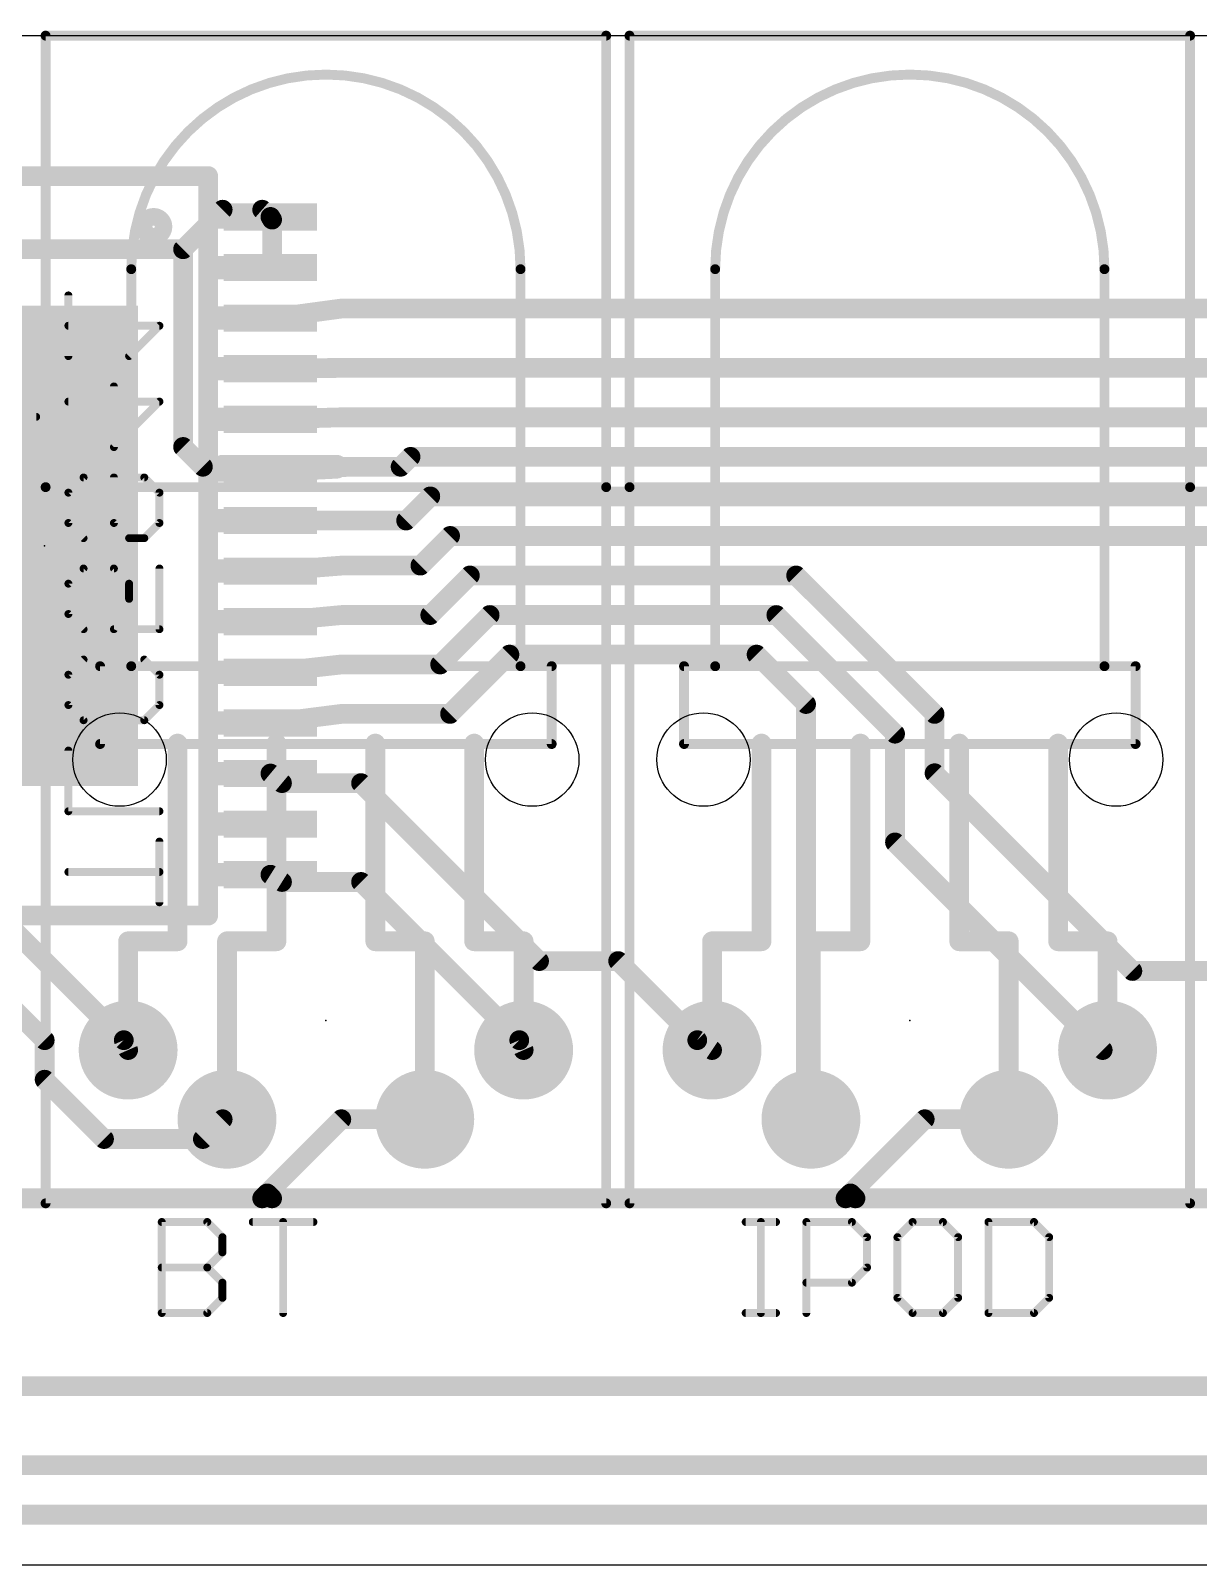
# Model space of a CAD drawing. Extents: x 0 to 68, y -7 to 12.8.
# Drawn here: x 24.46 to 39.46, y -7 to 12.71 of the extents above; entities that cross this region are included whole.
import ezdxf

# ---------------------------------------------------------------- set-up
doc = ezdxf.new("R2010")
doc.units = 0
for name, color, linetype in [('16', 175, 'CONTINUOUS'), ('17', 82, 'CONTINUOUS'), ('20', 7, 'CONTINUOUS'), ('21', 253, 'CONTINUOUS'), ('22', 253, 'CONTINUOUS'), ('23', 7, 'CONTINUOUS'), ('24', 7, 'CONTINUOUS'), ('26', 253, 'CONTINUOUS'), ('28', 253, 'CONTINUOUS'), ('52', 253, 'CONTINUOUS')]:
    doc.layers.add(name, color=color, linetype=linetype)

# ---------------------------------------------------------------- blocks, each defined once
blk = doc.blocks.new('ROUNDP')
at = {"const_width": 0.5}
blk.add_lwpolyline([(0, -0.25, 1), (0, 0.25, 1), (0, -0.25)], format="xyb", dxfattribs=at)
blk = doc.blocks.new('RECT')
blk.add_solid([(-0.5, -0.5), (0.5, -0.5), (-0.5, 0.5), (0.5, 0.5)])

msp = doc.modelspace()

# ---------------------------------------------------------------- linework, layer by layer
at = {"layer": '16'}
for points, const_width in [([(26.924, 10.414), (26.416, 9.906)], 0.254), ([(26.924, 10.321), (26.831, 10.321)], 0.3048), ([(27.538, 10.321), (26.924, 10.321)], 0.3048), ([(26.924, 10.414), (26.924, 10.321)], 0.254), ([(27.432, 10.414), (27.538, 10.321)], 0.254), ([(27.559, 10.287), (27.538, 10.321)], 0.254), ([(27.559, 10.287), (27.559, 9.779)], 0.254), ([(23.622, 9.906), (26.416, 9.906)], 0.254), ([(26.416, 9.906), (26.416, 7.366)], 0.254), ([(27.559, 9.779), (27.538, 9.671)], 0.254), ([(28.448, 9.144), (27.538, 9.021)], 0.254), ([(49.53, 9.144), (28.448, 9.144)], 0.254), ([(28.448, 8.382), (27.538, 8.371)], 0.254), ([(49.149, 8.382), (28.448, 8.382)], 0.254), ([(28.448, 7.747), (27.538, 7.721)], 0.254), ([(48.641, 7.747), (28.448, 7.747)], 0.254), ([(26.416, 7.366), (26.67, 7.112)], 0.254), ([(29.21, 7.112), (29.337, 7.239)], 0.254), ([(29.337, 7.239), (45.212, 7.239)], 0.254), ([(26.67, 7.112), (26.924, 7.112)], 0.254), ([(26.924, 7.112), (28.386, 7.112)], 0.3048), ([(28.386, 7.112), (27.538, 7.071)], 0.3048), ([(28.575, 7.112), (27.538, 7.071)], 0.254), ([(28.575, 7.112), (29.21, 7.112)], 0.254), ([(29.281, 6.421), (29.591, 6.731)], 0.254), ([(29.591, 6.731), (40.513, 6.731)], 0.254), ([(27.538, 6.421), (29.281, 6.421)], 0.254), ([(29.845, 6.223), (29.464, 5.842)], 0.254), ([(40.259, 6.223), (29.845, 6.223)], 0.254), ([(28.448, 5.842), (27.538, 5.771)], 0.254), ([(29.464, 5.842), (28.448, 5.842)], 0.254), ([(30.099, 5.715), (29.591, 5.207)], 0.254), ([(34.29, 5.715), (30.099, 5.715)], 0.254), ([(36.068, 3.937), (34.29, 5.715)], 0.254), ([(28.448, 5.207), (27.538, 5.121)], 0.254), ([(29.591, 5.207), (28.448, 5.207)], 0.254), ([(30.353, 5.207), (29.718, 4.572)], 0.254), ([(34.036, 5.207), (30.353, 5.207)], 0.254), ([(35.56, 3.683), (34.036, 5.207)], 0.254), ([(30.607, 4.699), (29.845, 3.937)], 0.254), ([(33.782, 4.699), (30.607, 4.699)], 0.254), ([(34.417, 4.064), (33.782, 4.699)], 0.254), ([(28.448, 4.572), (27.538, 4.471)], 0.254), ([(29.718, 4.572), (28.448, 4.572)], 0.254), ([(34.417, -0.889), (34.417, 4.064)], 0.254), ([(28.448, 3.937), (27.538, 3.821)], 0.254), ([(29.845, 3.937), (28.448, 3.937)], 0.254), ([(36.068, 3.175), (36.068, 3.937)], 0.254), ([(35.56, 2.286), (35.56, 3.683)], 0.254), ([(27.686, 3.048), (27.538, 3.171)], 0.254), ([(28.702, 3.048), (27.686, 3.048)], 0.254), ([(30.988, 0.762), (28.702, 3.048)], 0.254), ([(38.608, 0.635), (36.068, 3.175)], 0.254), ([(38.227, -0.381), (35.56, 2.286)], 0.254), ([(27.686, 1.778), (27.538, 1.871)], 0.254), ([(28.702, 1.778), (27.686, 1.778)], 0.254), ([(30.734, -0.254), (28.702, 1.778)], 0.254), ([(25.654, -0.254), (24.13, 1.27)], 0.254), ([(24.638, -0.254), (23.622, 0.762)], 0.254), ([(32.004, 0.762), (30.988, 0.762)], 0.254), ([(33.02, -0.254), (32.004, 0.762)], 0.254), ([(39.624, 0.635), (38.608, 0.635)], 0.254), ([(24.638, -0.762), (24.638, -0.254)], 0.254), ([(25.654, -0.254), (25.71, -0.381)], 0.254), ([(30.734, -0.254), (30.79, -0.381)], 0.254), ([(33.02, -0.254), (33.21, -0.381)], 0.254), ([(38.227, -0.381), (38.29, -0.381)], 0.254), ([(25.4, -1.524), (24.638, -0.762)], 0.254), ([(34.544, -1.27), (34.417, -0.889)], 0.254), ([(26.924, -1.27), (26.67, -1.524)], 0.254), ([(26.924, -1.27), (26.98, -1.27)], 0.254), ([(27.4955, -2.2225), (28.448, -1.27)], 0.254), ([(28.448, -1.27), (29.52, -1.27)], 0.254), ([(34.544, -1.27), (34.48, -1.27)], 0.254), ([(34.9885, -2.2225), (35.941, -1.27)], 0.254), ([(35.941, -1.27), (37.02, -1.27)], 0.254), ([(26.67, -1.524), (25.4, -1.524)], 0.254), ([(21.082, -2.286), (27.432, -2.286)], 0.254), ([(27.432, -2.286), (27.4955, -2.2225)], 0.254), ([(27.559, -2.286), (27.4955, -2.2225)], 0.254), ([(27.559, -2.286), (34.925, -2.286)], 0.254), ([(34.925, -2.286), (34.9885, -2.2225)], 0.254), ([(35.052, -2.286), (34.9885, -2.2225)], 0.254), ([(35.052, -2.286), (42.418, -2.286)], 0.254), ([(13.335, -4.699), (50.927, -4.699)], 0.254), ([(51.308, -5.715), (10.795, -5.715)], 0.254), ([(7.366, -6.35), (51.435, -6.35)], 0.254)]:
    msp.add_lwpolyline(points, dxfattribs=dict(at, const_width=const_width))
for points, const_width in [([(26.831, 10.3972, 1), (26.831, 10.2448)], 0.1524), ([(26.924, 10.3972, 1), (26.924, 10.2448)], 0.1524), ([(26.9875, 10.414, 1), (26.8605, 10.414)], 0.127), ([(26.9689, 10.3691, 1), (26.8791, 10.4589)], 0.127), ([(26.924, 10.2448, 1), (26.924, 10.3972)], 0.1524), ([(27.4739, 10.4617, 1), (27.3901, 10.3663)], 0.127), ([(27.538, 10.2448, 1), (27.538, 10.3972)], 0.1524), ([(26.8605, 10.321, 1), (26.9875, 10.321)], 0.127), ([(27.592, 10.3544, 1), (27.484, 10.2876)], 0.127), ([(27.6225, 10.287, 1), (27.4955, 10.287)], 0.127), ([(27.4961, 10.2733, 1), (27.5799, 10.3687)], 0.127), ([(27.505, 10.2536, 1), (27.613, 10.3204)], 0.127), ([(26.4795, 9.906, 1), (26.3525, 9.906)], 0.127), ([(26.3711, 9.9509, 1), (26.4609, 9.8611)], 0.127), ([(26.416, 9.8425, 1), (26.416, 9.9695)], 0.127), ([(27.6213, 9.7669, 1), (27.4967, 9.7911)], 0.127), ([(27.4757, 9.6831, 1), (27.6003, 9.6589)], 0.127), ([(27.4955, 9.779, 1), (27.6225, 9.779)], 0.127), ([(28.448, 9.2075, 1), (28.448, 9.0805)], 0.127), ([(28.4565, 9.0811, 1), (28.4395, 9.2069)], 0.127), ([(27.5295, 9.0839, 1), (27.5465, 8.9581)], 0.127), ([(27.5372, 8.4345, 1), (27.5388, 8.3075)], 0.127), ([(28.448, 8.4455, 1), (28.448, 8.3185)], 0.127), ([(28.4488, 8.3185, 1), (28.4472, 8.4455)], 0.127), ([(27.5362, 7.7845, 1), (27.5398, 7.6575)], 0.127), ([(28.448, 7.8105, 1), (28.448, 7.6835)], 0.127), ([(28.4498, 7.6835, 1), (28.4462, 7.8105)], 0.127), ([(26.4609, 7.4109, 1), (26.3711, 7.3211)], 0.127), ([(26.3525, 7.366, 1), (26.4795, 7.366)], 0.127), ([(29.337, 7.3025, 1), (29.337, 7.1755)], 0.127), ([(29.3819, 7.1941, 1), (29.2921, 7.2839)], 0.127), ([(26.67, 7.1755, 1), (26.67, 7.0485)], 0.127), ([(26.6251, 7.0671, 1), (26.7149, 7.1569)], 0.127), ([(26.924, 7.1882, 1), (26.924, 7.0358)], 0.1524), ([(26.924, 7.0485, 1), (26.924, 7.1755)], 0.127), ([(27.5343, 7.1471, 1), (27.5417, 6.9949)], 0.1524), ([(27.5355, 7.1345, 1), (27.5405, 7.0075)], 0.127), ([(28.3897, 7.0359, 1), (28.3823, 7.1881)], 0.1524), ([(28.386, 7.0358, 1), (28.386, 7.1882)], 0.1524), ([(28.575, 7.1755, 1), (28.575, 7.0485)], 0.127), ([(28.5775, 7.0485, 1), (28.5725, 7.1755)], 0.127), ([(29.1651, 7.1569, 1), (29.2549, 7.0671)], 0.127), ([(29.21, 7.0485, 1), (29.21, 7.1755)], 0.127), ([(29.591, 6.7945, 1), (29.591, 6.6675)], 0.127), ([(29.6359, 6.6861, 1), (29.5461, 6.7759)], 0.127), ([(27.538, 6.4845, 1), (27.538, 6.3575)], 0.127), ([(29.2361, 6.4659, 1), (29.3259, 6.3761)], 0.127), ([(29.281, 6.3575, 1), (29.281, 6.4845)], 0.127), ([(29.845, 6.2865, 1), (29.845, 6.1595)], 0.127), ([(29.8899, 6.1781, 1), (29.8001, 6.2679)], 0.127), ([(28.448, 5.9055, 1), (28.448, 5.7785)], 0.127), ([(28.4529, 5.7787, 1), (28.4431, 5.9053)], 0.127), ([(29.4191, 5.8869, 1), (29.5089, 5.7971)], 0.127), ([(29.464, 5.7785, 1), (29.464, 5.9055)], 0.127), ([(27.5331, 5.8343, 1), (27.5429, 5.7077)], 0.127), ([(30.099, 5.7785, 1), (30.099, 5.6515)], 0.127), ([(30.1439, 5.6701, 1), (30.0541, 5.7599)], 0.127), ([(34.3349, 5.7599, 1), (34.2451, 5.6701)], 0.127), ([(34.29, 5.6515, 1), (34.29, 5.7785)], 0.127), ([(28.448, 5.2705, 1), (28.448, 5.1435)], 0.127), ([(28.454, 5.1438, 1), (28.442, 5.2702)], 0.127), ([(29.591, 5.1435, 1), (29.591, 5.2705)], 0.127), ([(30.353, 5.2705, 1), (30.353, 5.1435)], 0.127), ([(30.3979, 5.1621, 1), (30.3081, 5.2519)], 0.127), ([(34.0809, 5.2519, 1), (33.9911, 5.1621)], 0.127), ([(34.036, 5.1435, 1), (34.036, 5.2705)], 0.127), ([(27.532, 5.1842, 1), (27.544, 5.0578)], 0.127), ([(29.5461, 5.2519, 1), (29.6359, 5.1621)], 0.127), ([(30.607, 4.7625, 1), (30.607, 4.6355)], 0.127), ([(30.6519, 4.6541, 1), (30.5621, 4.7439)], 0.127), ([(33.8269, 4.7439, 1), (33.7371, 4.6541)], 0.127), ([(33.782, 4.6355, 1), (33.782, 4.7625)], 0.127), ([(27.531, 4.5341, 1), (27.545, 4.4079)], 0.127), ([(28.448, 4.6355, 1), (28.448, 4.5085)], 0.127), ([(28.455, 4.5089, 1), (28.441, 4.6351)], 0.127), ([(29.6731, 4.6169, 1), (29.7629, 4.5271)], 0.127), ([(29.718, 4.5085, 1), (29.718, 4.6355)], 0.127), ([(34.4805, 4.064, 1), (34.3535, 4.064)], 0.127), ([(34.3721, 4.0191, 1), (34.4619, 4.1089)], 0.127), ([(27.53, 3.884, 1), (27.546, 3.758)], 0.127), ([(28.448, 4.0005, 1), (28.448, 3.8735)], 0.127), ([(28.456, 3.874, 1), (28.44, 4)], 0.127), ([(29.8001, 3.9819, 1), (29.8899, 3.8921)], 0.127), ([(29.845, 3.8735, 1), (29.845, 4.0005)], 0.127), ([(36.1315, 3.937, 1), (36.0045, 3.937)], 0.127), ([(36.0231, 3.8921, 1), (36.1129, 3.9819)], 0.127), ([(35.6235, 3.683, 1), (35.4965, 3.683)], 0.127), ([(35.5151, 3.6381, 1), (35.6049, 3.7279)], 0.127), ([(27.5786, 3.2198, 1), (27.4974, 3.1222)], 0.127), ([(27.686, 3.1115, 1), (27.686, 2.9845)], 0.127), ([(27.6454, 2.9992, 1), (27.7266, 3.0968)], 0.127), ([(28.7469, 3.0929, 1), (28.6571, 3.0031)], 0.127), ([(28.702, 2.9845, 1), (28.702, 3.1115)], 0.127), ([(36.1129, 3.2199, 1), (36.0231, 3.1301)], 0.127), ([(36.0045, 3.175, 1), (36.1315, 3.175)], 0.127), ([(35.6049, 2.3309, 1), (35.5151, 2.2411)], 0.127), ([(35.4965, 2.286, 1), (35.6235, 2.286)], 0.127), ([(27.5718, 1.9248, 1), (27.5042, 1.8172)], 0.127), ([(27.686, 1.8415, 1), (27.686, 1.7145)], 0.127), ([(27.6522, 1.7242, 1), (27.7198, 1.8318)], 0.127), ([(28.7469, 1.8229, 1), (28.6571, 1.7331)], 0.127), ([(28.702, 1.7145, 1), (28.702, 1.8415)], 0.127), ([(30.988, 0.8255, 1), (30.988, 0.6985)], 0.127), ([(30.9431, 0.7171, 1), (31.0329, 0.8069)], 0.127), ([(32.0489, 0.8069, 1), (31.9591, 0.7171)], 0.127), ([(32.004, 0.6985, 1), (32.004, 0.8255)], 0.127), ([(38.608, 0.6985, 1), (38.608, 0.5715)], 0.127), ([(38.5631, 0.5901, 1), (38.6529, 0.6799)], 0.127), ([(24.7015, -0.254, 1), (24.5745, -0.254)], 0.127), ([(24.5931, -0.2989, 1), (24.6829, -0.2091)], 0.127), ([(25.7121, -0.2284, 1), (25.5959, -0.2796)], 0.127), ([(25.6091, -0.2989, 1), (25.6989, -0.2091)], 0.127), ([(30.7921, -0.2284, 1), (30.6759, -0.2796)], 0.127), ([(30.6891, -0.2989, 1), (30.7789, -0.2091)], 0.127), ([(33.0553, -0.2012, 1), (32.9847, -0.3068)], 0.127), ([(32.9751, -0.2989, 1), (33.0649, -0.2091)], 0.127), ([(25.6519, -0.4066, 1), (25.7681, -0.3554)], 0.127), ([(30.7319, -0.4066, 1), (30.8481, -0.3554)], 0.127), ([(33.1747, -0.4338, 1), (33.2453, -0.3282)], 0.127), ([(38.227, -0.3175, 1), (38.227, -0.4445)], 0.127), ([(38.1821, -0.4259, 1), (38.2719, -0.3361)], 0.127), ([(38.29, -0.4445, 1), (38.29, -0.3175)], 0.127), ([(24.6829, -0.7171, 1), (24.5931, -0.8069)], 0.127), ([(24.5745, -0.762, 1), (24.7015, -0.762)], 0.127), ([(34.4772, -0.8689, 1), (34.3568, -0.9091)], 0.127), ([(34.3535, -0.889, 1), (34.4805, -0.889)], 0.127), ([(26.924, -1.2065, 1), (26.924, -1.3335)], 0.127), ([(26.9689, -1.3149, 1), (26.8791, -1.2251)], 0.127), ([(26.98, -1.3335, 1), (26.98, -1.2065)], 0.127), ([(28.448, -1.2065, 1), (28.448, -1.3335)], 0.127), ([(28.4929, -1.3149, 1), (28.4031, -1.2251)], 0.127), ([(29.52, -1.3335, 1), (29.52, -1.2065)], 0.127), ([(34.48, -1.2065, 1), (34.48, -1.3335)], 0.127), ([(34.544, -1.3335, 1), (34.544, -1.2065)], 0.127), ([(35.941, -1.2065, 1), (35.941, -1.3335)], 0.127), ([(35.9859, -1.3149, 1), (35.8961, -1.2251)], 0.127), ([(37.02, -1.3335, 1), (37.02, -1.2065)], 0.127), ([(34.4838, -1.2901, 1), (34.6042, -1.2499)], 0.127), ([(25.4, -1.4605, 1), (25.4, -1.5875)], 0.127), ([(25.3551, -1.5689, 1), (25.4449, -1.4791)], 0.127), ([(26.6251, -1.4791, 1), (26.7149, -1.5689)], 0.127), ([(26.67, -1.5875, 1), (26.67, -1.4605)], 0.127), ([(27.5404, -2.1776, 1), (27.4506, -2.2674)], 0.127), ([(27.4506, -2.1776, 1), (27.5404, -2.2674)], 0.127), ([(27.432, -2.3495, 1), (27.432, -2.2225)], 0.127), ([(27.5404, -2.2674, 1), (27.4506, -2.1776)], 0.127), ([(27.559, -2.2225, 1), (27.559, -2.3495)], 0.127), ([(35.0334, -2.1776, 1), (34.9436, -2.2674)], 0.127), ([(34.9436, -2.1776, 1), (35.0334, -2.2674)], 0.127), ([(34.925, -2.3495, 1), (34.925, -2.2225)], 0.127), ([(35.0334, -2.2674, 1), (34.9436, -2.1776)], 0.127), ([(35.052, -2.2225, 1), (35.052, -2.3495)], 0.127), ([(27.3871, -2.2411, 1), (27.4769, -2.3309)], 0.127), ([(27.5141, -2.3309, 1), (27.6039, -2.2411)], 0.127), ([(34.8801, -2.2411, 1), (34.9699, -2.3309)], 0.127), ([(35.0071, -2.3309, 1), (35.0969, -2.2411)], 0.127)]:
    msp.add_lwpolyline(points, format="xyb", dxfattribs=dict(at, const_width=const_width))
at = {"layer": '20'}
for p, q in [((0, 12.65), (68, 12.65)), ((68, -7), (0, -7))]:
    msp.add_line(p, q, dxfattribs=at)
for centre in [(25.6, 3.35), (30.9, 3.35), (33.1, 3.35), (38.4, 3.35)]:
    msp.add_circle(centre, 0.6, dxfattribs=at)
at = {"layer": '21'}
for points, const_width in [([(24.65, 12.6818, 1), (24.65, 12.6182)], 0.0635), ([(24.6818, 12.65, 1), (24.6183, 12.65)], 0.0635), ([(31.8818, 12.65, 1), (31.8183, 12.65)], 0.0635), ([(31.85, 12.6182, 1), (31.85, 12.6818)], 0.0635), ([(32.1818, 12.65, 1), (32.1182, 12.65)], 0.0635), ([(32.15, 12.6818, 1), (32.15, 12.6182)], 0.0635), ([(39.3818, 12.65, 1), (39.3182, 12.65)], 0.0635), ([(39.35, 12.6182, 1), (39.35, 12.6818)], 0.0635), ([(30.75, 9.65, 1), (25.75, 9.65)], 0.127), ([(38.25, 9.65, 1), (33.25, 9.65)], 0.127), ([(25.7817, 9.65, 1), (25.7183, 9.65)], 0.0635), ([(25.7183, 9.65, 1), (25.7817, 9.65)], 0.0635), ([(30.7817, 9.65, 1), (30.7183, 9.65)], 0.0635), ([(30.7183, 9.65, 1), (30.7817, 9.65)], 0.0635), ([(33.2818, 9.65, 1), (33.2182, 9.65)], 0.0635), ([(33.2182, 9.65, 1), (33.2818, 9.65)], 0.0635), ([(38.2818, 9.65, 1), (38.2182, 9.65)], 0.0635), ([(38.2182, 9.65, 1), (38.2818, 9.65)], 0.0635), ([(24.65, 6.8818, 1), (24.65, 6.8183)], 0.0635), ([(24.6818, 6.85, 1), (24.6183, 6.85)], 0.0635), ([(31.8818, 6.85, 1), (31.8183, 6.85)], 0.0635), ([(31.85, 6.8183, 1), (31.85, 6.8818)], 0.0635), ([(32.1818, 6.85, 1), (32.1182, 6.85)], 0.0635), ([(32.15, 6.8818, 1), (32.15, 6.8183)], 0.0635), ([(39.3818, 6.85, 1), (39.3182, 6.85)], 0.0635), ([(39.35, 6.8183, 1), (39.35, 6.8818)], 0.0635), ([(24.6183, 6.85, 1), (24.6818, 6.85)], 0.0635), ([(31.8183, 6.85, 1), (31.8818, 6.85)], 0.0635), ([(32.1182, 6.85, 1), (32.1818, 6.85)], 0.0635), ([(39.3182, 6.85, 1), (39.3818, 6.85)], 0.0635), ([(25.3818, 4.55, 1), (25.3183, 4.55)], 0.0635), ([(25.35, 4.5817, 1), (25.35, 4.5183)], 0.0635), ([(25.75, 4.5817, 1), (25.75, 4.5183)], 0.0635), ([(25.7183, 4.55, 1), (25.7817, 4.55)], 0.0635), ([(25.75, 4.5183, 1), (25.75, 4.5817)], 0.0635), ([(30.75, 4.5817, 1), (30.75, 4.5183)], 0.0635), ([(30.7183, 4.55, 1), (30.7817, 4.55)], 0.0635), ([(30.75, 4.5183, 1), (30.75, 4.5817)], 0.0635), ([(31.1818, 4.55, 1), (31.1183, 4.55)], 0.0635), ([(31.15, 4.5183, 1), (31.15, 4.5817)], 0.0635), ([(32.8818, 4.55, 1), (32.8182, 4.55)], 0.0635), ([(32.85, 4.5817, 1), (32.85, 4.5183)], 0.0635), ([(33.25, 4.5817, 1), (33.25, 4.5183)], 0.0635), ([(33.2182, 4.55, 1), (33.2818, 4.55)], 0.0635), ([(33.25, 4.5183, 1), (33.25, 4.5817)], 0.0635), ([(38.25, 4.5817, 1), (38.25, 4.5183)], 0.0635), ([(38.2182, 4.55, 1), (38.2818, 4.55)], 0.0635), ([(38.25, 4.5183, 1), (38.25, 4.5817)], 0.0635), ([(38.6818, 4.55, 1), (38.6182, 4.55)], 0.0635), ([(38.65, 4.5183, 1), (38.65, 4.5817)], 0.0635), ([(25.35, 3.5818, 1), (25.35, 3.5183)], 0.0635), ([(25.3183, 3.55, 1), (25.3818, 3.55)], 0.0635), ([(26.4085, 3.556, 1), (26.2815, 3.556)], 0.127), ([(27.6785, 3.556, 1), (27.5515, 3.556)], 0.127), ([(28.9485, 3.556, 1), (28.8215, 3.556)], 0.127), ([(30.2185, 3.556, 1), (30.0915, 3.556)], 0.127), ([(31.1183, 3.55, 1), (31.1818, 3.55)], 0.0635), ([(31.15, 3.5183, 1), (31.15, 3.5818)], 0.0635), ([(32.8182, 3.55, 1), (32.8818, 3.55)], 0.0635), ([(32.85, 3.5818, 1), (32.85, 3.5183)], 0.0635), ([(33.9085, 3.556, 1), (33.7815, 3.556)], 0.127), ([(35.1785, 3.556, 1), (35.0515, 3.556)], 0.127), ([(36.4485, 3.556, 1), (36.3215, 3.556)], 0.127), ([(37.7185, 3.556, 1), (37.5915, 3.556)], 0.127), ([(38.6182, 3.55, 1), (38.6818, 3.55)], 0.0635), ([(38.65, 3.5183, 1), (38.65, 3.5818)], 0.0635), ([(25.7735, 1.016, 1), (25.6465, 1.016)], 0.127), ([(25.71, 1.0795, 1), (25.71, 0.9525)], 0.127), ([(26.2815, 1.016, 1), (26.4085, 1.016)], 0.127), ([(26.345, 0.9525, 1), (26.345, 1.0795)], 0.127), ([(27.0435, 1.016, 1), (26.9165, 1.016)], 0.127), ([(26.98, 1.0795, 1), (26.98, 0.9525)], 0.127), ([(27.5515, 1.016, 1), (27.6785, 1.016)], 0.127), ([(27.615, 0.9525, 1), (27.615, 1.0795)], 0.127), ([(28.885, 1.0795, 1), (28.885, 0.9525)], 0.127), ([(28.8215, 1.016, 1), (28.9485, 1.016)], 0.127), ([(29.5835, 1.016, 1), (29.4565, 1.016)], 0.127), ([(29.52, 0.9525, 1), (29.52, 1.0795)], 0.127), ([(30.155, 1.0795, 1), (30.155, 0.9525)], 0.127), ([(30.0915, 1.016, 1), (30.2185, 1.016)], 0.127), ([(30.8535, 1.016, 1), (30.7265, 1.016)], 0.127), ([(30.79, 0.9525, 1), (30.79, 1.0795)], 0.127), ([(33.2735, 1.016, 1), (33.1465, 1.016)], 0.127), ([(33.21, 1.0795, 1), (33.21, 0.9525)], 0.127), ([(33.7815, 1.016, 1), (33.9085, 1.016)], 0.127), ([(33.845, 0.9525, 1), (33.845, 1.0795)], 0.127), ([(34.5435, 1.016, 1), (34.4165, 1.016)], 0.127), ([(34.48, 1.0795, 1), (34.48, 0.9525)], 0.127), ([(35.0515, 1.016, 1), (35.1785, 1.016)], 0.127), ([(35.115, 0.9525, 1), (35.115, 1.0795)], 0.127), ([(36.385, 1.0795, 1), (36.385, 0.9525)], 0.127), ([(36.3215, 1.016, 1), (36.4485, 1.016)], 0.127), ([(37.0835, 1.016, 1), (36.9565, 1.016)], 0.127), ([(37.02, 0.9525, 1), (37.02, 1.0795)], 0.127), ([(37.655, 1.0795, 1), (37.655, 0.9525)], 0.127), ([(37.5915, 1.016, 1), (37.7185, 1.016)], 0.127), ([(38.3535, 1.016, 1), (38.2265, 1.016)], 0.127), ([(38.29, 0.9525, 1), (38.29, 1.0795)], 0.127), ([(25.6465, -0.381, 1), (25.7735, -0.381)], 0.127), ([(30.7265, -0.381, 1), (30.8535, -0.381)], 0.127), ([(33.1465, -0.381, 1), (33.2735, -0.381)], 0.127), ([(38.2265, -0.381, 1), (38.3535, -0.381)], 0.127), ([(26.9165, -1.27, 1), (27.0435, -1.27)], 0.127), ([(29.4565, -1.27, 1), (29.5835, -1.27)], 0.127), ([(34.4165, -1.27, 1), (34.5435, -1.27)], 0.127), ([(36.9565, -1.27, 1), (37.0835, -1.27)], 0.127), ([(24.65, -2.3182, 1), (24.65, -2.3818)], 0.0635), ([(24.6183, -2.35, 1), (24.6818, -2.35)], 0.0635), ([(31.8183, -2.35, 1), (31.8818, -2.35)], 0.0635), ([(31.85, -2.3818, 1), (31.85, -2.3182)], 0.0635), ([(32.15, -2.3182, 1), (32.15, -2.3818)], 0.0635), ([(32.1182, -2.35, 1), (32.1818, -2.35)], 0.0635), ([(39.3182, -2.35, 1), (39.3818, -2.35)], 0.0635), ([(39.35, -2.3818, 1), (39.35, -2.3182)], 0.0635), ([(26.1672, -2.5898, 1), (26.1164, -2.5898)], 0.0508), ([(26.1418, -2.5644, 1), (26.1418, -2.6152)], 0.0508), ([(26.7445, -2.5718, 1), (26.7085, -2.6078)], 0.0508), ([(26.7265, -2.6152, 1), (26.7265, -2.5644)], 0.0508), ([(27.3112, -2.5644, 1), (27.3112, -2.6152)], 0.0508), ([(27.7264, -2.5898, 1), (27.6756, -2.5898)], 0.0508), ([(28.0908, -2.6152, 1), (28.0908, -2.5644)], 0.0508), ([(33.6418, -2.5644, 1), (33.6418, -2.6152)], 0.0508), ([(33.8621, -2.5898, 1), (33.8113, -2.5898)], 0.0508), ([(34.0316, -2.6152, 1), (34.0316, -2.5644)], 0.0508), ([(34.4468, -2.5898, 1), (34.396, -2.5898)], 0.0508), ([(34.4214, -2.5644, 1), (34.4214, -2.6152)], 0.0508), ([(35.0241, -2.5718, 1), (34.9881, -2.6078)], 0.0508), ([(35.0061, -2.6152, 1), (35.0061, -2.5644)], 0.0508), ([(35.7857, -2.5644, 1), (35.7857, -2.6152)], 0.0508), ([(35.8037, -2.6078, 1), (35.7677, -2.5718)], 0.0508), ([(36.1935, -2.5718, 1), (36.1575, -2.6078)], 0.0508), ([(36.1755, -2.6152, 1), (36.1755, -2.5644)], 0.0508), ([(36.7856, -2.5898, 1), (36.7348, -2.5898)], 0.0508), ([(36.7602, -2.5644, 1), (36.7602, -2.6152)], 0.0508), ([(37.3628, -2.5718, 1), (37.3269, -2.6078)], 0.0508), ([(37.3449, -2.6152, 1), (37.3449, -2.5644)], 0.0508), ([(26.9468, -2.7847, 1), (26.896, -2.7847)], 0.0508), ([(26.9034, -2.8027, 1), (26.9394, -2.7667)], 0.0508), ([(35.2264, -2.7847, 1), (35.1756, -2.7847)], 0.0508), ([(35.183, -2.8027, 1), (35.219, -2.7667)], 0.0508), ([(35.5728, -2.7667, 1), (35.6088, -2.8027)], 0.0508), ([(35.6162, -2.7847, 1), (35.5654, -2.7847)], 0.0508), ([(36.3958, -2.7847, 1), (36.345, -2.7847)], 0.0508), ([(36.3524, -2.8027, 1), (36.3884, -2.7667)], 0.0508), ([(37.5652, -2.7847, 1), (37.5144, -2.7847)], 0.0508), ([(37.5218, -2.8027, 1), (37.5577, -2.7667)], 0.0508), ([(26.896, -2.9796, 1), (26.9468, -2.9796)], 0.0508), ([(26.9394, -2.9976, 1), (26.9034, -2.9616)], 0.0508), ([(26.1418, -3.1491, 1), (26.1418, -3.1999)], 0.0508), ([(26.7445, -3.1565, 1), (26.7085, -3.1925)], 0.0508), ([(26.7085, -3.1565, 1), (26.7445, -3.1925)], 0.0508), ([(26.7265, -3.1999, 1), (26.7265, -3.1491)], 0.0508), ([(35.1756, -3.1745, 1), (35.2264, -3.1745)], 0.0508), ([(35.219, -3.1925, 1), (35.183, -3.1565)], 0.0508), ([(26.9468, -3.3694, 1), (26.896, -3.3694)], 0.0508), ([(26.9034, -3.3874, 1), (26.9394, -3.3514)], 0.0508), ([(34.4214, -3.344, 1), (34.4214, -3.3948)], 0.0508), ([(34.9881, -3.3514, 1), (35.0241, -3.3874)], 0.0508), ([(35.0061, -3.3948, 1), (35.0061, -3.344)], 0.0508), ([(26.896, -3.5643, 1), (26.9468, -3.5643)], 0.0508), ([(26.9394, -3.5823, 1), (26.9034, -3.5463)], 0.0508), ([(35.6088, -3.5463, 1), (35.5728, -3.5823)], 0.0508), ([(35.5654, -3.5643, 1), (35.6162, -3.5643)], 0.0508), ([(36.345, -3.5643, 1), (36.3958, -3.5643)], 0.0508), ([(36.3884, -3.5823, 1), (36.3524, -3.5463)], 0.0508), ([(37.5144, -3.5643, 1), (37.5652, -3.5643)], 0.0508), ([(37.5577, -3.5823, 1), (37.5218, -3.5463)], 0.0508), ([(26.1418, -3.7338, 1), (26.1418, -3.7846)], 0.0508), ([(26.1164, -3.7592, 1), (26.1672, -3.7592)], 0.0508), ([(26.7085, -3.7412, 1), (26.7445, -3.7772)], 0.0508), ([(26.7265, -3.7846, 1), (26.7265, -3.7338)], 0.0508), ([(27.6756, -3.7592, 1), (27.7264, -3.7592)], 0.0508), ([(33.6418, -3.7338, 1), (33.6418, -3.7846)], 0.0508), ([(33.8113, -3.7592, 1), (33.8621, -3.7592)], 0.0508), ([(34.0316, -3.7846, 1), (34.0316, -3.7338)], 0.0508), ([(34.396, -3.7592, 1), (34.4468, -3.7592)], 0.0508), ([(35.7857, -3.7338, 1), (35.7857, -3.7846)], 0.0508), ([(35.7677, -3.7772, 1), (35.8037, -3.7412)], 0.0508), ([(36.1575, -3.7412, 1), (36.1935, -3.7772)], 0.0508), ([(36.1755, -3.7846, 1), (36.1755, -3.7338)], 0.0508), ([(36.7602, -3.7338, 1), (36.7602, -3.7846)], 0.0508), ([(36.7348, -3.7592, 1), (36.7856, -3.7592)], 0.0508), ([(37.3269, -3.7412, 1), (37.3628, -3.7772)], 0.0508), ([(37.3449, -3.7846, 1), (37.3449, -3.7338)], 0.0508)]:
    msp.add_lwpolyline(points, format="xyb", dxfattribs=dict(at, const_width=const_width))
for points, const_width in [([(24.65, 6.85), (24.65, 12.65)], 0.127), ([(24.65, 12.65), (31.85, 12.65)], 0.127), ([(31.85, 12.65), (31.85, 6.85)], 0.127), ([(32.15, 6.85), (32.15, 12.65)], 0.127), ([(32.15, 12.65), (39.35, 12.65)], 0.127), ([(39.35, 12.65), (39.35, 6.85)], 0.127), ([(25.75, 4.55), (25.75, 9.65)], 0.127), ([(30.75, 9.65), (30.75, 4.55)], 0.127), ([(33.25, 4.55), (33.25, 9.65)], 0.127), ([(38.25, 9.65), (38.25, 4.55)], 0.127), ([(24.65, -2.35), (24.65, 6.85)], 0.127), ([(24.65, 6.85), (31.85, 6.85)], 0.127), ([(31.85, 6.85), (31.85, -2.35)], 0.127), ([(32.15, -2.35), (32.15, 6.85)], 0.127), ([(32.15, 6.85), (39.35, 6.85)], 0.127), ([(39.35, 6.85), (39.35, -2.35)], 0.127), ([(25.35, 3.55), (25.35, 4.55)], 0.127), ([(25.35, 4.55), (25.75, 4.55)], 0.127), ([(25.75, 4.55), (30.75, 4.55)], 0.127), ([(30.75, 4.55), (31.15, 4.55)], 0.127), ([(31.15, 4.55), (31.15, 3.55)], 0.127), ([(32.85, 3.55), (32.85, 4.55)], 0.127), ([(32.85, 4.55), (33.25, 4.55)], 0.127), ([(33.25, 4.55), (38.25, 4.55)], 0.127), ([(38.25, 4.55), (38.65, 4.55)], 0.127), ([(38.65, 4.55), (38.65, 3.55)], 0.127), ([(31.15, 3.55), (25.35, 3.55)], 0.127), ([(26.345, 3.556), (26.345, 1.016)], 0.254), ([(27.615, 3.556), (27.615, 1.016)], 0.254), ([(28.885, 3.556), (28.885, 1.016)], 0.254), ([(30.155, 3.556), (30.155, 1.016)], 0.254), ([(38.65, 3.55), (32.85, 3.55)], 0.127), ([(33.845, 3.556), (33.845, 1.016)], 0.254), ([(35.115, 3.556), (35.115, 1.016)], 0.254), ([(36.385, 3.556), (36.385, 1.016)], 0.254), ([(37.655, 3.556), (37.655, 1.016)], 0.254), ([(25.71, -0.381), (25.71, 1.016)], 0.254), ([(26.345, 1.016), (25.71, 1.016)], 0.254), ([(26.98, -1.27), (26.98, 1.016)], 0.254), ([(26.98, 1.016), (27.615, 1.016)], 0.254), ([(28.885, 1.016), (29.52, 1.016)], 0.254), ([(29.52, -1.27), (29.52, 1.016)], 0.254), ([(30.155, 1.016), (30.79, 1.016)], 0.254), ([(30.79, -0.381), (30.79, 1.016)], 0.254), ([(33.21, -0.381), (33.21, 1.016)], 0.254), ([(33.845, 1.016), (33.21, 1.016)], 0.254), ([(34.48, -1.27), (34.48, 1.016)], 0.254), ([(34.48, 1.016), (35.115, 1.016)], 0.254), ([(36.385, 1.016), (37.02, 1.016)], 0.254), ([(37.02, -1.27), (37.02, 1.016)], 0.254), ([(37.655, 1.016), (38.29, 1.016)], 0.254), ([(38.29, -0.381), (38.29, 1.016)], 0.254), ([(31.85, -2.35), (24.65, -2.35)], 0.127), ([(39.35, -2.35), (32.15, -2.35)], 0.127), ([(26.1418, -3.7592), (26.1418, -2.5898)], 0.1016), ([(26.1418, -2.5898), (26.7265, -2.5898)], 0.1016), ([(26.7265, -2.5898), (26.9214, -2.7847)], 0.1016), ([(27.3112, -2.5898), (28.0908, -2.5898)], 0.1016), ([(27.701, -3.7592), (27.701, -2.5898)], 0.1016), ([(33.6418, -2.5898), (34.0316, -2.5898)], 0.1016), ([(33.8367, -3.7592), (33.8367, -2.5898)], 0.1016), ([(34.4214, -3.7592), (34.4214, -2.5898)], 0.1016), ([(34.4214, -2.5898), (35.0061, -2.5898)], 0.1016), ([(35.0061, -2.5898), (35.201, -2.7847)], 0.1016), ([(35.7857, -2.5898), (35.5908, -2.7847)], 0.1016), ([(36.1755, -2.5898), (35.7857, -2.5898)], 0.1016), ([(36.3704, -2.7847), (36.1755, -2.5898)], 0.1016), ([(36.7602, -2.5898), (36.7602, -3.7592)], 0.1016), ([(37.3449, -2.5898), (36.7602, -2.5898)], 0.1016), ([(37.5398, -2.7847), (37.3449, -2.5898)], 0.1016), ([(26.9214, -2.7847), (26.9214, -2.9796)], 0.1016), ([(35.201, -2.7847), (35.201, -3.1745)], 0.1016), ([(35.5908, -2.7847), (35.5908, -3.5643)], 0.1016), ([(36.3704, -3.5643), (36.3704, -2.7847)], 0.1016), ([(37.5398, -3.5643), (37.5398, -2.7847)], 0.1016), ([(26.9214, -2.9796), (26.7265, -3.1745)], 0.1016), ([(26.1418, -3.1745), (26.7265, -3.1745)], 0.1016), ([(26.7265, -3.1745), (26.9214, -3.3694)], 0.1016), ([(35.201, -3.1745), (35.0061, -3.3694)], 0.1016), ([(26.9214, -3.3694), (26.9214, -3.5643)], 0.1016), ([(35.0061, -3.3694), (34.4214, -3.3694)], 0.1016), ([(26.9214, -3.5643), (26.7265, -3.7592)], 0.1016), ([(35.5908, -3.5643), (35.7857, -3.7592)], 0.1016), ([(36.1755, -3.7592), (36.3704, -3.5643)], 0.1016), ([(37.3449, -3.7592), (37.5398, -3.5643)], 0.1016), ([(26.7265, -3.7592), (26.1418, -3.7592)], 0.1016), ([(33.6418, -3.7592), (34.0316, -3.7592)], 0.1016), ([(35.7857, -3.7592), (36.1755, -3.7592)], 0.1016), ([(36.7602, -3.7592), (37.3449, -3.7592)], 0.1016)]:
    msp.add_lwpolyline(points, dxfattribs=dict(at, const_width=const_width))
at = {"layer": '22', "const_width": 0.254}
for points in [[(22.538, 10.846), (26.738, 10.846)], [(26.738, 10.846), (26.738, 1.346)], [(26.738, 1.346), (22.538, 1.346)]]:
    msp.add_lwpolyline(points, dxfattribs=at)
at = {"layer": '22'}
for points, const_width in [([(26.8015, 10.846, 1), (26.6745, 10.846)], 0.127), ([(26.738, 10.7825, 1), (26.738, 10.9095)], 0.127), ([(26.038, 10.0842, 1), (26.038, 10.3078, 1), (26.038, 10.0842)], 0.254), ([(26.6745, 1.346, 1), (26.8015, 1.346)], 0.127), ([(26.738, 1.2825, 1), (26.738, 1.4095)], 0.127)]:
    msp.add_lwpolyline(points, format="xyb", dxfattribs=dict(at, const_width=const_width))
at = {"layer": '23'}
for p in [(28.25, 0), (35.75, 0)]:
    msp.add_point(p, dxfattribs=at)
at = {"layer": '24'}
msp.add_point((24.638, 6.096), dxfattribs=at)
at = {"layer": '26', "const_width": 0.1016}
msp.add_lwpolyline([(24.5291, 7.7538), (22.9699, 7.7538)], dxfattribs=at)
at = {"layer": '26', "const_width": 0.0508}
msp.add_lwpolyline([(24.5291, 7.7284, 1), (24.5291, 7.7792)], format="xyb", dxfattribs=at)
at = {"layer": '28', "const_width": 0.1016}
for points in [[(24.9428, 8.5334), (24.9428, 9.313)], [(26.1122, 8.9232), (24.9428, 8.9232)], [(25.7224, 8.5334), (26.1122, 8.9232)], [(25.5275, 7.364), (25.5275, 8.1436)], [(24.9428, 7.9487), (26.1122, 7.9487)], [(26.1122, 7.9487), (25.5275, 7.364)], [(24.9428, 6.7793), (25.1377, 6.9742)], [(25.1377, 6.9742), (25.9173, 6.9742)], [(25.5275, 6.3895), (25.5275, 6.9742)], [(25.9173, 6.9742), (26.1122, 6.7793)], [(24.9428, 6.3895), (24.9428, 6.7793)], [(26.1122, 6.7793), (26.1122, 6.3895)], [(25.1377, 6.1946), (24.9428, 6.3895)], [(25.7224, 6.1946), (25.5275, 6.3895)], [(26.1122, 6.3895), (25.9173, 6.1946)], [(25.9173, 6.1946), (25.7224, 6.1946)], [(25.1377, 5.8048), (24.9428, 5.6099)], [(25.5275, 5.8048), (25.1377, 5.8048)], [(25.7224, 5.6099), (25.5275, 5.8048)], [(26.1122, 5.8048), (26.1122, 5.0252)], [(24.9428, 5.6099), (24.9428, 5.2201)], [(25.7224, 5.415), (25.7224, 5.6099)], [(25.5275, 5.0252), (25.7224, 5.415)], [(24.9428, 5.2201), (25.1377, 5.0252)], [(26.1122, 5.0252), (25.5275, 5.0252)], [(24.9428, 4.4405), (25.1377, 4.6354)], [(25.9173, 4.6354), (26.1122, 4.4405)], [(24.9428, 4.0507), (24.9428, 4.4405)], [(26.1122, 4.4405), (26.1122, 4.0507)], [(25.1377, 3.8558), (24.9428, 4.0507)], [(26.1122, 4.0507), (25.9173, 3.8558)], [(25.9173, 3.8558), (25.1377, 3.8558)], [(24.9428, 2.6864), (24.9428, 3.466)], [(26.1122, 2.6864), (24.9428, 2.6864)], [(26.1122, 1.517), (26.1122, 2.2966)], [(24.9428, 1.9068), (26.1122, 1.9068)]]:
    msp.add_lwpolyline(points, dxfattribs=at)
at = {"layer": '28', "const_width": 0.0508}
for points in [[(24.9682, 9.313, 1), (24.9174, 9.313)], [(24.9428, 8.9486, 1), (24.9428, 8.8978)], [(26.1302, 8.9052, 1), (26.0942, 8.9411)], [(26.1122, 8.8978, 1), (26.1122, 8.9486)], [(24.9174, 8.5334, 1), (24.9682, 8.5334)], [(25.7044, 8.5513, 1), (25.7404, 8.5154)], [(25.5529, 8.1436, 1), (25.5021, 8.1436)], [(24.9428, 7.9741, 1), (24.9428, 7.9233)], [(26.1302, 7.9307, 1), (26.0942, 7.9666)], [(26.1122, 7.9233, 1), (26.1122, 7.9741)], [(25.5095, 7.382, 1), (25.5455, 7.346)], [(25.5021, 7.364, 1), (25.5529, 7.364)], [(25.1377, 6.9996, 1), (25.1377, 6.9488)], [(25.1557, 6.9562, 1), (25.1197, 6.9922)], [(25.5529, 6.9742, 1), (25.5021, 6.9742)], [(25.9353, 6.9922, 1), (25.8993, 6.9562)], [(25.9173, 6.9488, 1), (25.9173, 6.9996)], [(24.9248, 6.7973, 1), (24.9608, 6.7613)], [(24.9682, 6.7793, 1), (24.9174, 6.7793)], [(26.1376, 6.7793, 1), (26.0868, 6.7793)], [(26.0942, 6.7613, 1), (26.1302, 6.7973)], [(24.9608, 6.4075, 1), (24.9248, 6.3715)], [(24.9174, 6.3895, 1), (24.9682, 6.3895)], [(25.5455, 6.4075, 1), (25.5095, 6.3715)], [(25.5021, 6.3895, 1), (25.5529, 6.3895)], [(26.0868, 6.3895, 1), (26.1376, 6.3895)], [(26.1302, 6.3715, 1), (26.0942, 6.4075)], [(25.1197, 6.1766, 1), (25.1557, 6.2126)], [(25.7224, 6.22, 1), (25.7224, 6.1692)], [(25.7044, 6.1766, 1), (25.7404, 6.2126)], [(25.8993, 6.2126, 1), (25.9353, 6.1766)], [(25.9173, 6.1692, 1), (25.9173, 6.22)], [(25.1377, 5.8302, 1), (25.1377, 5.7794)], [(25.1557, 5.7868, 1), (25.1197, 5.8228)], [(25.5455, 5.8228, 1), (25.5095, 5.7868)], [(25.5275, 5.7794, 1), (25.5275, 5.8302)], [(26.1376, 5.8048, 1), (26.0868, 5.8048)], [(24.9248, 5.6279, 1), (24.9608, 5.5919)], [(24.9682, 5.6099, 1), (24.9174, 5.6099)], [(25.7478, 5.6099, 1), (25.697, 5.6099)], [(25.7044, 5.5919, 1), (25.7404, 5.6279)], [(25.697, 5.415, 1), (25.7478, 5.415)], [(25.7451, 5.4036, 1), (25.6997, 5.4264)], [(24.9608, 5.2381, 1), (24.9248, 5.2021)], [(24.9174, 5.2201, 1), (24.9682, 5.2201)], [(25.1197, 5.0072, 1), (25.1557, 5.0432)], [(25.5275, 5.0506, 1), (25.5275, 4.9998)], [(25.5048, 5.0366, 1), (25.5502, 5.0138)], [(26.0868, 5.0252, 1), (26.1376, 5.0252)], [(26.1122, 4.9998, 1), (26.1122, 5.0506)], [(25.1557, 4.6174, 1), (25.1197, 4.6534)], [(25.9353, 4.6534, 1), (25.8993, 4.6174)], [(24.9248, 4.4585, 1), (24.9608, 4.4225)], [(24.9682, 4.4405, 1), (24.9174, 4.4405)], [(26.1376, 4.4405, 1), (26.0868, 4.4405)], [(26.0942, 4.4225, 1), (26.1302, 4.4585)], [(24.9608, 4.0687, 1), (24.9248, 4.0327)], [(24.9174, 4.0507, 1), (24.9682, 4.0507)], [(26.0868, 4.0507, 1), (26.1376, 4.0507)], [(26.1302, 4.0327, 1), (26.0942, 4.0687)], [(25.1377, 3.8812, 1), (25.1377, 3.8304)], [(25.1197, 3.8378, 1), (25.1557, 3.8738)], [(25.8993, 3.8738, 1), (25.9353, 3.8378)], [(25.9173, 3.8304, 1), (25.9173, 3.8812)], [(24.9682, 3.466, 1), (24.9174, 3.466)], [(24.9428, 2.7118, 1), (24.9428, 2.661)], [(24.9174, 2.6864, 1), (24.9682, 2.6864)], [(26.1122, 2.661, 1), (26.1122, 2.7118)], [(26.1376, 2.2966, 1), (26.0868, 2.2966)], [(24.9428, 1.9322, 1), (24.9428, 1.8814)], [(26.1122, 1.8814, 1), (26.1122, 1.9322)], [(26.0868, 1.517, 1), (26.1376, 1.517)]]:
    msp.add_lwpolyline(points, format="xyb", dxfattribs=at)

# ---------------------------------------------------------------- block references
at = {"layer": '16', "rotation": 270}
for p, xscale, yscale in [((27.538, 10.321), 0.35, 1.2), ((27.538, 9.671), 0.35, 1.2), ((24.638, 6.096), 6.17, 2.4), ((27.538, 9.021), 0.35, 1.2), ((27.538, 8.371), 0.35, 1.2), ((27.538, 7.721), 0.35, 1.2), ((27.538, 7.071), 0.35, 1.2), ((27.538, 6.421), 0.35, 1.2), ((27.538, 5.771), 0.35, 1.2), ((27.538, 5.121), 0.35, 1.2), ((27.538, 4.471), 0.35, 1.2), ((27.538, 3.821), 0.35, 1.2), ((27.538, 3.171), 0.35, 1.2), ((27.538, 2.521), 0.35, 1.2), ((27.538, 1.871), 0.35, 1.2)]:
    msp.add_blockref('RECT', p, dxfattribs=dict(at, xscale=xscale, yscale=yscale))
at = {"layer": '17', "xscale": 1.27, "yscale": 1.27, "rotation": 90}
for p in [(25.71, -0.381), (25.71, -0.381), (30.79, -0.381), (30.79, -0.381), (33.21, -0.381), (33.21, -0.381), (38.29, -0.381), (38.29, -0.381), (26.98, -1.27), (26.98, -1.27), (29.52, -1.27), (29.52, -1.27), (34.48, -1.27), (34.48, -1.27), (37.02, -1.27), (37.02, -1.27)]:
    msp.add_blockref('ROUNDP', p, dxfattribs=at)
at = {"layer": '52', "xscale": 0.3, "yscale": 1.05, "rotation": 270}
for p in [(27.363, 10.321), (27.363, 9.671), (27.363, 9.021), (27.363, 8.371), (27.363, 7.721), (27.363, 7.071), (27.363, 6.421), (27.363, 5.771), (27.363, 5.121), (27.363, 4.471), (27.363, 3.821), (27.363, 3.171), (27.363, 2.521), (27.363, 1.871)]:
    msp.add_blockref('RECT', p, dxfattribs=at)

doc.saveas('drawing.dxf')
